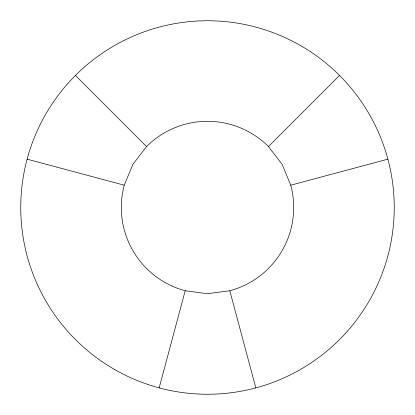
<?xml version="1.0" encoding="UTF-8"?>
<svg xmlns="http://www.w3.org/2000/svg" width="415" height="415" viewBox="0 0 415 415"><rect width="100%" height="100%" fill="white"/><g stroke="black" fill="none" stroke-linecap="round" stroke-linejoin="round"><path stroke-width="0.62" d="M159.168 387.885L185.194 290.754A86.19 86.19 0 0 1 124.246 185.194L27.115 159.168M124.246 185.194L132.857 164.402L146.552 146.552A86.19 86.19 0 0 1 268.448 146.552L339.553 75.447M255.832 387.885L229.806 290.754A86.19 86.19 0 0 0 290.754 185.194L387.885 159.168M229.806 290.754L207.5 293.69L185.194 290.754M75.447 75.447L146.552 146.552M268.448 146.552L282.143 164.402L290.754 185.194M114.125 369.231A186.75 186.75 0 0 0 394.25 207.5A186.75 186.75 0 0 0 114.125 45.769A186.75 186.75 0 0 0 114.125 369.231"/></g></svg>
